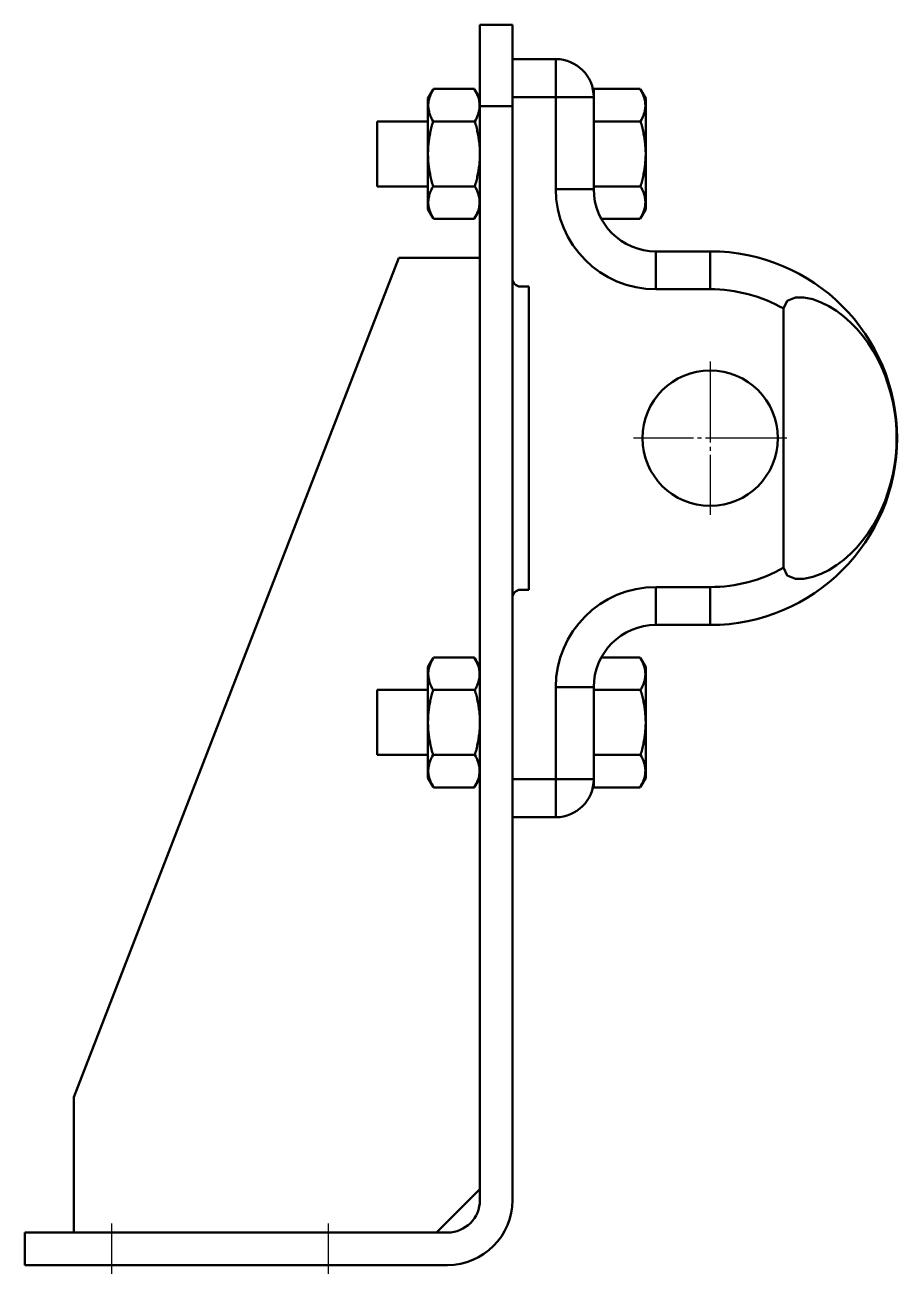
# Model space of a CAD drawing. Header units: millimetres. Extents: x 15778 to 17311, y 23500 to 24228.
# Drawn here: x 15777.7 to 15938.7, y 23500.4 to 23731 of the extents above; entities that cross this region are included whole.
import ezdxf

# ---------------------------------------------------------------- set-up
doc = ezdxf.new("R2010")
doc.units = ezdxf.units.MM
doc.linetypes.add('JIS_08_15', pattern=[17.25, 15, -0.75, 0.75, -0.75])
doc.layers.add('中心線', color=4, linetype='JIS_08_15', lineweight=25)
doc.layers.add('外形線', color=7, linetype='Continuous', lineweight=50)

msp = doc.modelspace()

# ---------------------------------------------------------------- linework, layer by layer
at = {"layer": '中心線'}
for p, q in [((15904.23, 23668.89), (15904.23, 23640.56)), ((15918.39, 23654.72), (15890.06, 23654.72)), ((15793.73, 23509.69), (15793.73, 23500.36)), ((15833.73, 23509.69), (15833.73, 23500.36))]:
    msp.add_line(p, q, dxfattribs=at)
at = {"layer": '外形線'}
for p, q in [((15861.73, 23731.02), (15861.73, 23716.02)), ((15867.73, 23731.02), (15861.73, 23731.02)), ((15867.73, 23716.02), (15867.73, 23731.02)), ((15875.73, 23724.72), (15867.73, 23724.72)), ((15875.73, 23717.72), (15875.73, 23724.72)), ((15852.13, 23717.42), (15853.1, 23719.11)), ((15852.13, 23717.42), (15852.13, 23707.22)), ((15860.69, 23719.22), (15853.17, 23719.22)), ((15861.73, 23717.42), (15860.75, 23719.11)), ((15867.73, 23717.72), (15875.73, 23717.72)), ((15882.73, 23717.72), (15875.73, 23717.72)), ((15875.73, 23717.72), (15875.73, 23700.72)), ((15882.73, 23717.72), (15882.73, 23719.22)), ((15882.73, 23719.22), (15891.29, 23719.22)), ((15882.73, 23700.72), (15882.73, 23717.72)), ((15892.33, 23717.42), (15891.35, 23719.11)), ((15892.33, 23707.22), (15892.33, 23717.42)), ((15861.73, 23514.02), (15861.73, 23716.02)), ((15861.73, 23716.02), (15867.73, 23716.02)), ((15867.73, 23716.02), (15867.73, 23514.02)), ((15842.73, 23701.22), (15842.73, 23713.22)), ((15852.13, 23713.22), (15842.73, 23713.22)), ((15860.78, 23713.22), (15853.07, 23713.22)), ((15882.73, 23713.22), (15891.38, 23713.22)), ((15852.13, 23707.22), (15852.13, 23697.02)), ((15892.33, 23697.02), (15892.33, 23707.22)), ((15852.13, 23701.22), (15842.73, 23701.22)), ((15860.78, 23701.22), (15853.07, 23701.22)), ((15882.73, 23701.22), (15891.38, 23701.22)), ((15882.73, 23700.72), (15875.73, 23700.72)), ((15852.13, 23697.02), (15853.1, 23695.33)), ((15861.73, 23697.02), (15860.75, 23695.33)), ((15892.33, 23697.02), (15891.35, 23695.33)), ((15860.69, 23695.22), (15853.17, 23695.22)), ((15884.13, 23695.22), (15891.29, 23695.22)), ((15786.73, 23533.02), (15846.73, 23688.02)), ((15846.73, 23688.02), (15861.73, 23688.02)), ((15904.23, 23689.22), (15894.23, 23689.22)), ((15894.23, 23689.22), (15894.23, 23682.22)), ((15904.23, 23689.22), (15904.23, 23682.22)), ((15869.23, 23682.72), (15870.73, 23682.72)), ((15870.73, 23682.72), (15870.73, 23626.72)), ((15894.23, 23682.22), (15904.23, 23682.22)), ((15917.8, 23630.81), (15917.8, 23678.64)), ((15894.23, 23627.22), (15894.23, 23620.22)), ((15904.23, 23627.22), (15894.23, 23627.22)), ((15904.23, 23627.22), (15904.23, 23620.22)), ((15870.73, 23626.72), (15869.23, 23626.72)), ((15894.23, 23620.22), (15904.23, 23620.22)), ((15852.13, 23612.42), (15853.1, 23614.11)), ((15860.69, 23614.22), (15853.17, 23614.22)), ((15861.73, 23612.42), (15860.75, 23614.11)), ((15884.13, 23614.22), (15891.29, 23614.22)), ((15892.33, 23612.42), (15891.35, 23614.11)), ((15852.13, 23612.42), (15852.13, 23602.22)), ((15892.33, 23602.22), (15892.33, 23612.42)), ((15842.73, 23596.22), (15842.73, 23608.22)), ((15852.13, 23608.22), (15842.73, 23608.22)), ((15860.78, 23608.22), (15853.07, 23608.22)), ((15875.73, 23608.72), (15882.73, 23608.72)), ((15875.73, 23608.72), (15875.73, 23591.72)), ((15882.73, 23591.72), (15882.73, 23608.72)), ((15882.73, 23608.22), (15891.38, 23608.22)), ((15852.13, 23602.22), (15852.13, 23592.02)), ((15892.33, 23592.02), (15892.33, 23602.22)), ((15852.13, 23596.22), (15842.73, 23596.22)), ((15860.78, 23596.22), (15853.07, 23596.22)), ((15882.73, 23596.22), (15891.38, 23596.22)), ((15852.13, 23592.02), (15853.1, 23590.33)), ((15861.73, 23592.02), (15860.75, 23590.33)), ((15875.73, 23591.72), (15867.73, 23591.72)), ((15875.73, 23591.72), (15882.73, 23591.72)), ((15875.73, 23584.72), (15875.73, 23591.72)), ((15882.73, 23590.22), (15882.73, 23591.72)), ((15892.33, 23592.02), (15891.35, 23590.33)), ((15860.69, 23590.22), (15853.17, 23590.22)), ((15882.73, 23590.22), (15891.29, 23590.22)), ((15867.73, 23584.72), (15875.73, 23584.72)), ((15786.73, 23508.02), (15786.73, 23533.02)), ((15861.73, 23516.02), (15853.73, 23508.02)), ((15777.73, 23502.02), (15777.73, 23508.02)), ((15777.73, 23508.02), (15855.73, 23508.02)), ((15855.73, 23502.02), (15777.73, 23502.02))]:
    msp.add_line(p, q, dxfattribs=at).dxf.unprotected_set("ltscale", 0)
for points in [[(15853.17, 23719.22), (15853, 23718.94), (15852.86, 23718.66), (15852.73, 23718.39), (15852.61, 23718.13), (15852.51, 23717.88), (15852.43, 23717.63), (15852.35, 23717.38), (15852.3, 23717.14), (15852.25, 23716.91), (15852.22, 23716.67), (15852.19, 23716.44), (15852.18, 23716.21), (15852.19, 23715.97), (15852.2, 23715.74), (15852.23, 23715.51), (15852.27, 23715.27), (15852.32, 23715.04), (15852.38, 23714.79), (15852.46, 23714.55), (15852.55, 23714.3), (15852.66, 23714.04), (15852.78, 23713.78), (15852.92, 23713.5), (15853.07, 23713.22)], [(15860.78, 23713.22), (15860.94, 23713.5), (15861.08, 23713.78), (15861.2, 23714.04), (15861.3, 23714.3), (15861.39, 23714.55), (15861.47, 23714.79), (15861.54, 23715.04), (15861.59, 23715.27), (15861.63, 23715.51), (15861.65, 23715.74), (15861.67, 23715.97), (15861.67, 23716.21), (15861.66, 23716.44), (15861.64, 23716.67), (15861.61, 23716.91), (15861.56, 23717.14), (15861.5, 23717.38), (15861.43, 23717.63), (15861.34, 23717.88), (15861.24, 23718.13), (15861.13, 23718.39), (15861, 23718.66), (15860.85, 23718.94), (15860.69, 23719.22)], [(15891.38, 23713.22), (15891.54, 23713.5), (15891.68, 23713.78), (15891.8, 23714.04), (15891.9, 23714.3), (15891.99, 23714.55), (15892.07, 23714.79), (15892.14, 23715.04), (15892.19, 23715.27), (15892.23, 23715.51), (15892.25, 23715.74), (15892.27, 23715.97), (15892.27, 23716.21), (15892.26, 23716.44), (15892.24, 23716.67), (15892.21, 23716.91), (15892.16, 23717.14), (15892.1, 23717.38), (15892.03, 23717.63), (15891.94, 23717.88), (15891.84, 23718.13), (15891.73, 23718.39), (15891.6, 23718.66), (15891.45, 23718.94), (15891.29, 23719.22)], [(15853.07, 23713.22), (15853, 23712.96), (15852.92, 23712.7), (15852.86, 23712.45), (15852.79, 23712.19), (15852.73, 23711.94), (15852.67, 23711.69), (15852.61, 23711.44), (15852.56, 23711.19), (15852.51, 23710.94), (15852.46, 23710.7), (15852.42, 23710.45), (15852.37, 23710.2), (15852.34, 23709.96), (15852.3, 23709.71), (15852.27, 23709.47), (15852.24, 23709.22), (15852.21, 23708.98), (15852.19, 23708.73), (15852.17, 23708.48), (15852.16, 23708.23), (15852.14, 23707.98), (15852.14, 23707.73), (15852.13, 23707.48), (15852.13, 23707.22)], [(15861.73, 23707.22), (15861.73, 23707.48), (15861.72, 23707.73), (15861.71, 23707.98), (15861.7, 23708.23), (15861.68, 23708.48), (15861.66, 23708.73), (15861.64, 23708.98), (15861.62, 23709.22), (15861.59, 23709.47), (15861.55, 23709.71), (15861.52, 23709.96), (15861.48, 23710.2), (15861.44, 23710.45), (15861.4, 23710.7), (15861.35, 23710.94), (15861.3, 23711.19), (15861.24, 23711.44), (15861.19, 23711.69), (15861.13, 23711.94), (15861.07, 23712.19), (15861, 23712.45), (15860.93, 23712.7), (15860.86, 23712.96), (15860.78, 23713.22)], [(15892.33, 23707.22), (15892.33, 23707.48), (15892.32, 23707.73), (15892.31, 23707.98), (15892.3, 23708.23), (15892.28, 23708.48), (15892.26, 23708.73), (15892.24, 23708.98), (15892.22, 23709.22), (15892.19, 23709.47), (15892.15, 23709.71), (15892.12, 23709.96), (15892.08, 23710.2), (15892.04, 23710.45), (15892, 23710.7), (15891.95, 23710.94), (15891.9, 23711.19), (15891.84, 23711.44), (15891.79, 23711.69), (15891.73, 23711.94), (15891.67, 23712.19), (15891.6, 23712.45), (15891.53, 23712.7), (15891.46, 23712.96), (15891.38, 23713.22)], [(15852.13, 23707.22), (15852.13, 23706.97), (15852.14, 23706.71), (15852.14, 23706.46), (15852.16, 23706.21), (15852.17, 23705.96), (15852.19, 23705.72), (15852.21, 23705.47), (15852.24, 23705.22), (15852.27, 23704.98), (15852.3, 23704.73), (15852.34, 23704.49), (15852.37, 23704.24), (15852.42, 23704), (15852.46, 23703.75), (15852.51, 23703.5), (15852.56, 23703.26), (15852.61, 23703.01), (15852.67, 23702.76), (15852.73, 23702.51), (15852.79, 23702.25), (15852.86, 23702), (15852.92, 23701.74), (15853, 23701.48), (15853.07, 23701.22)], [(15860.78, 23701.22), (15860.86, 23701.48), (15860.93, 23701.74), (15861, 23702), (15861.07, 23702.25), (15861.13, 23702.51), (15861.19, 23702.76), (15861.24, 23703.01), (15861.3, 23703.26), (15861.35, 23703.5), (15861.4, 23703.75), (15861.44, 23704), (15861.48, 23704.24), (15861.52, 23704.49), (15861.55, 23704.73), (15861.59, 23704.98), (15861.62, 23705.22), (15861.64, 23705.47), (15861.66, 23705.72), (15861.68, 23705.96), (15861.7, 23706.21), (15861.71, 23706.46), (15861.72, 23706.71), (15861.73, 23706.97), (15861.73, 23707.22)], [(15891.38, 23701.22), (15891.46, 23701.48), (15891.53, 23701.74), (15891.6, 23702), (15891.67, 23702.25), (15891.73, 23702.51), (15891.79, 23702.76), (15891.84, 23703.01), (15891.9, 23703.26), (15891.95, 23703.5), (15892, 23703.75), (15892.04, 23704), (15892.08, 23704.24), (15892.12, 23704.49), (15892.15, 23704.73), (15892.19, 23704.98), (15892.22, 23705.22), (15892.24, 23705.47), (15892.26, 23705.72), (15892.28, 23705.96), (15892.3, 23706.21), (15892.31, 23706.46), (15892.32, 23706.71), (15892.33, 23706.97), (15892.33, 23707.22)], [(15853.07, 23701.22), (15852.92, 23700.94), (15852.78, 23700.67), (15852.66, 23700.41), (15852.55, 23700.15), (15852.46, 23699.9), (15852.38, 23699.65), (15852.32, 23699.41), (15852.27, 23699.17), (15852.23, 23698.94), (15852.2, 23698.7), (15852.19, 23698.47), (15852.18, 23698.24), (15852.19, 23698.01), (15852.22, 23697.77), (15852.25, 23697.54), (15852.3, 23697.3), (15852.35, 23697.06), (15852.43, 23696.82), (15852.51, 23696.57), (15852.61, 23696.32), (15852.73, 23696.06), (15852.86, 23695.79), (15853, 23695.51), (15853.17, 23695.22)], [(15860.69, 23695.22), (15860.85, 23695.51), (15861, 23695.79), (15861.13, 23696.06), (15861.24, 23696.32), (15861.34, 23696.57), (15861.43, 23696.82), (15861.5, 23697.06), (15861.56, 23697.3), (15861.61, 23697.54), (15861.64, 23697.77), (15861.66, 23698.01), (15861.67, 23698.24), (15861.67, 23698.47), (15861.65, 23698.7), (15861.63, 23698.94), (15861.59, 23699.17), (15861.54, 23699.41), (15861.47, 23699.65), (15861.39, 23699.9), (15861.3, 23700.15), (15861.2, 23700.41), (15861.08, 23700.67), (15860.94, 23700.94), (15860.78, 23701.22)], [(15891.29, 23695.22), (15891.45, 23695.51), (15891.6, 23695.79), (15891.73, 23696.06), (15891.84, 23696.32), (15891.94, 23696.57), (15892.03, 23696.82), (15892.1, 23697.06), (15892.16, 23697.3), (15892.21, 23697.54), (15892.24, 23697.77), (15892.26, 23698.01), (15892.27, 23698.24), (15892.27, 23698.47), (15892.25, 23698.7), (15892.23, 23698.94), (15892.19, 23699.17), (15892.14, 23699.41), (15892.07, 23699.65), (15891.99, 23699.9), (15891.9, 23700.15), (15891.8, 23700.41), (15891.68, 23700.67), (15891.54, 23700.94), (15891.38, 23701.22)], [(15917.8, 23678.64), (15918.46, 23680.11), (15919.96, 23680.7), (15921.55, 23680.7), (15923.17, 23680.36), (15924.72, 23679.8), (15926.14, 23679.09), (15927.55, 23678.21), (15928.9, 23677.18), (15930.16, 23676.07), (15931.28, 23674.92), (15932.36, 23673.65), (15933.38, 23672.26), (15934.3, 23670.84), (15935.1, 23669.42), (15935.86, 23667.87), (15936.52, 23666.31), (15937.06, 23664.78), (15937.54, 23663.16), (15937.95, 23661.49), (15938.26, 23659.77), (15938.48, 23658.05), (15938.61, 23656.36), (15938.65, 23654.72), (15938.61, 23653.09), (15938.48, 23651.39), (15938.26, 23649.67), (15937.95, 23647.96), (15937.54, 23646.28), (15937.06, 23644.67), (15936.52, 23643.14), (15935.86, 23641.58), (15935.1, 23640.02), (15934.3, 23638.6), (15933.38, 23637.18), (15932.36, 23635.8), (15931.28, 23634.52), (15930.16, 23633.38), (15928.9, 23632.26), (15927.55, 23631.24), (15926.14, 23630.36), (15924.72, 23629.65), (15923.17, 23629.08), (15921.55, 23628.74), (15919.96, 23628.74), (15918.46, 23629.33), (15917.8, 23630.81)], [(15853.17, 23614.22), (15853, 23613.94), (15852.86, 23613.66), (15852.73, 23613.39), (15852.61, 23613.13), (15852.51, 23612.88), (15852.43, 23612.63), (15852.35, 23612.38), (15852.3, 23612.14), (15852.25, 23611.91), (15852.22, 23611.67), (15852.19, 23611.44), (15852.18, 23611.21), (15852.19, 23610.97), (15852.2, 23610.74), (15852.23, 23610.51), (15852.27, 23610.27), (15852.32, 23610.04), (15852.38, 23609.79), (15852.46, 23609.55), (15852.55, 23609.3), (15852.66, 23609.04), (15852.78, 23608.78), (15852.92, 23608.5), (15853.07, 23608.22)], [(15860.78, 23608.22), (15860.94, 23608.5), (15861.08, 23608.78), (15861.2, 23609.04), (15861.3, 23609.3), (15861.39, 23609.55), (15861.47, 23609.79), (15861.54, 23610.04), (15861.59, 23610.27), (15861.63, 23610.51), (15861.65, 23610.74), (15861.67, 23610.97), (15861.67, 23611.21), (15861.66, 23611.44), (15861.64, 23611.67), (15861.61, 23611.91), (15861.56, 23612.14), (15861.5, 23612.38), (15861.43, 23612.63), (15861.34, 23612.88), (15861.24, 23613.13), (15861.13, 23613.39), (15861, 23613.66), (15860.85, 23613.94), (15860.69, 23614.22)], [(15891.38, 23608.22), (15891.54, 23608.5), (15891.68, 23608.78), (15891.8, 23609.04), (15891.9, 23609.3), (15891.99, 23609.55), (15892.07, 23609.79), (15892.14, 23610.04), (15892.19, 23610.27), (15892.23, 23610.51), (15892.25, 23610.74), (15892.27, 23610.97), (15892.27, 23611.21), (15892.26, 23611.44), (15892.24, 23611.67), (15892.21, 23611.91), (15892.16, 23612.14), (15892.1, 23612.38), (15892.03, 23612.63), (15891.94, 23612.88), (15891.84, 23613.13), (15891.73, 23613.39), (15891.6, 23613.66), (15891.45, 23613.94), (15891.29, 23614.22)], [(15853.07, 23608.22), (15853, 23607.96), (15852.92, 23607.7), (15852.86, 23607.45), (15852.79, 23607.19), (15852.73, 23606.94), (15852.67, 23606.69), (15852.61, 23606.44), (15852.56, 23606.19), (15852.51, 23605.94), (15852.46, 23605.7), (15852.42, 23605.45), (15852.37, 23605.2), (15852.34, 23604.96), (15852.3, 23604.71), (15852.27, 23604.47), (15852.24, 23604.22), (15852.21, 23603.98), (15852.19, 23603.73), (15852.17, 23603.48), (15852.16, 23603.23), (15852.14, 23602.98), (15852.14, 23602.73), (15852.13, 23602.48), (15852.13, 23602.22)], [(15861.73, 23602.22), (15861.73, 23602.48), (15861.72, 23602.73), (15861.71, 23602.98), (15861.7, 23603.23), (15861.68, 23603.48), (15861.66, 23603.73), (15861.64, 23603.98), (15861.62, 23604.22), (15861.59, 23604.47), (15861.55, 23604.71), (15861.52, 23604.96), (15861.48, 23605.2), (15861.44, 23605.45), (15861.4, 23605.7), (15861.35, 23605.94), (15861.3, 23606.19), (15861.24, 23606.44), (15861.19, 23606.69), (15861.13, 23606.94), (15861.07, 23607.19), (15861, 23607.45), (15860.93, 23607.7), (15860.86, 23607.96), (15860.78, 23608.22)], [(15892.33, 23602.22), (15892.33, 23602.48), (15892.32, 23602.73), (15892.31, 23602.98), (15892.3, 23603.23), (15892.28, 23603.48), (15892.26, 23603.73), (15892.24, 23603.98), (15892.22, 23604.22), (15892.19, 23604.47), (15892.15, 23604.71), (15892.12, 23604.96), (15892.08, 23605.2), (15892.04, 23605.45), (15892, 23605.7), (15891.95, 23605.94), (15891.9, 23606.19), (15891.84, 23606.44), (15891.79, 23606.69), (15891.73, 23606.94), (15891.67, 23607.19), (15891.6, 23607.45), (15891.53, 23607.7), (15891.46, 23607.96), (15891.38, 23608.22)], [(15852.13, 23602.22), (15852.13, 23601.97), (15852.14, 23601.71), (15852.14, 23601.46), (15852.16, 23601.21), (15852.17, 23600.96), (15852.19, 23600.72), (15852.21, 23600.47), (15852.24, 23600.22), (15852.27, 23599.98), (15852.3, 23599.73), (15852.34, 23599.49), (15852.37, 23599.24), (15852.42, 23599), (15852.46, 23598.75), (15852.51, 23598.5), (15852.56, 23598.26), (15852.61, 23598.01), (15852.67, 23597.76), (15852.73, 23597.51), (15852.79, 23597.25), (15852.86, 23597), (15852.92, 23596.74), (15853, 23596.48), (15853.07, 23596.22)], [(15860.78, 23596.22), (15860.86, 23596.48), (15860.93, 23596.74), (15861, 23597), (15861.07, 23597.25), (15861.13, 23597.51), (15861.19, 23597.76), (15861.24, 23598.01), (15861.3, 23598.26), (15861.35, 23598.5), (15861.4, 23598.75), (15861.44, 23599), (15861.48, 23599.24), (15861.52, 23599.49), (15861.55, 23599.73), (15861.59, 23599.98), (15861.62, 23600.22), (15861.64, 23600.47), (15861.66, 23600.72), (15861.68, 23600.96), (15861.7, 23601.21), (15861.71, 23601.46), (15861.72, 23601.71), (15861.73, 23601.97), (15861.73, 23602.22)], [(15891.38, 23596.22), (15891.46, 23596.48), (15891.53, 23596.74), (15891.6, 23597), (15891.67, 23597.25), (15891.73, 23597.51), (15891.79, 23597.76), (15891.84, 23598.01), (15891.9, 23598.26), (15891.95, 23598.5), (15892, 23598.75), (15892.04, 23599), (15892.08, 23599.24), (15892.12, 23599.49), (15892.15, 23599.73), (15892.19, 23599.98), (15892.22, 23600.22), (15892.24, 23600.47), (15892.26, 23600.72), (15892.28, 23600.96), (15892.3, 23601.21), (15892.31, 23601.46), (15892.32, 23601.71), (15892.33, 23601.97), (15892.33, 23602.22)], [(15853.07, 23596.22), (15852.92, 23595.94), (15852.78, 23595.67), (15852.66, 23595.41), (15852.55, 23595.15), (15852.46, 23594.9), (15852.38, 23594.65), (15852.32, 23594.41), (15852.27, 23594.17), (15852.23, 23593.94), (15852.2, 23593.7), (15852.19, 23593.47), (15852.18, 23593.24), (15852.19, 23593.01), (15852.22, 23592.77), (15852.25, 23592.54), (15852.3, 23592.3), (15852.35, 23592.06), (15852.43, 23591.82), (15852.51, 23591.57), (15852.61, 23591.32), (15852.73, 23591.06), (15852.86, 23590.79), (15853, 23590.51), (15853.17, 23590.22)], [(15860.69, 23590.22), (15860.85, 23590.51), (15861, 23590.79), (15861.13, 23591.06), (15861.24, 23591.32), (15861.34, 23591.57), (15861.43, 23591.82), (15861.5, 23592.06), (15861.56, 23592.3), (15861.61, 23592.54), (15861.64, 23592.77), (15861.66, 23593.01), (15861.67, 23593.24), (15861.67, 23593.47), (15861.65, 23593.7), (15861.63, 23593.94), (15861.59, 23594.17), (15861.54, 23594.41), (15861.47, 23594.65), (15861.39, 23594.9), (15861.3, 23595.15), (15861.2, 23595.41), (15861.08, 23595.67), (15860.94, 23595.94), (15860.78, 23596.22)], [(15891.29, 23590.22), (15891.45, 23590.51), (15891.6, 23590.79), (15891.73, 23591.06), (15891.84, 23591.32), (15891.94, 23591.57), (15892.03, 23591.82), (15892.1, 23592.06), (15892.16, 23592.3), (15892.21, 23592.54), (15892.24, 23592.77), (15892.26, 23593.01), (15892.27, 23593.24), (15892.27, 23593.47), (15892.25, 23593.7), (15892.23, 23593.94), (15892.19, 23594.17), (15892.14, 23594.41), (15892.07, 23594.65), (15891.99, 23594.9), (15891.9, 23595.15), (15891.8, 23595.41), (15891.68, 23595.67), (15891.54, 23595.94), (15891.38, 23596.22)]]:
    msp.add_lwpolyline(points, dxfattribs=at).dxf.unprotected_set("ltscale", 0)
msp.add_circle((15904.23, 23654.72), 12.5, dxfattribs=at).dxf.unprotected_set("ltscale", 0)
for centre, radius, start, end in [((15875.73, 23717.72), 7, 0, 90), ((15894.23, 23700.72), 18.5, 180, 270), ((15894.23, 23700.72), 11.5, 180, 270), ((15904.23, 23654.72), 34.5, 270, 90), ((15869.23, 23684.22), 1.5, 180, 270), ((15904.23, 23654.72), 27.5, 60.4189, 90), ((15904.23, 23654.72), 27.5, 270, 299.5811), ((15894.23, 23608.72), 18.5, 90, 180), ((15869.23, 23625.22), 1.5, 90, 180), ((15894.23, 23608.72), 11.5, 90, 180), ((15875.73, 23591.72), 7, 270, 0), ((15855.73, 23514.02), 6, 270, 0), ((15855.73, 23514.02), 12, 270, 0)]:
    msp.add_arc(centre, radius, start, end, dxfattribs=at).dxf.unprotected_set("ltscale", 0)

doc.saveas('drawing.dxf')
